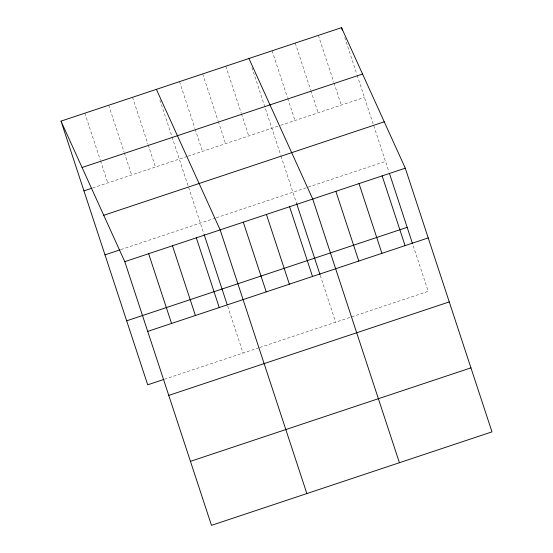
<?xml version="1.0" encoding="UTF-8"?>
<svg xmlns="http://www.w3.org/2000/svg" width="553" height="553" viewBox="0 0 553 553"><rect width="100%" height="100%" fill="white"/><g stroke="black" fill="none" stroke-linecap="round" stroke-linejoin="round"><path stroke-width="0.41" stroke-dasharray="2.77 2.07" d="M92.683 187.944L187.287 156.416M188.089 156.153L279.853 125.572M280.654 125.303L364.441 97.383M120.879 249.569L215.518 218.034M216.313 217.764L385.482 161.386M164.4 379.261L259.039 347.719M259.841 347.457L428.209 291.341L412.835 244.571M344.747 37.493L356.885 74.413M357.155 75.229L388.966 171.969M318.369 35.364L333.749 82.121M334.019 82.943L341.298 105.091M295.233 43.072L310.606 89.835M310.876 90.657L318.155 112.805M272.09 50.786L287.463 97.549M287.733 98.365L295.019 120.519M251.912 67.521L280.779 155.31M281.048 156.133L296.664 203.635M320.27 275.415L335.643 322.192M225.811 66.208L241.184 112.971M241.454 113.794L248.732 135.941M202.668 73.922L218.041 120.685M218.311 121.501L225.589 143.656M179.525 81.637L194.898 128.393M195.168 129.215L202.453 151.363M159.893 100.01L171.755 136.107M172.024 136.93L203.836 233.67M227.705 306.265L243.078 353.035M132.54 97.293L147.914 144.05M148.183 144.872L155.469 167.02M108.699 105.236L124.072 151.999M124.342 152.815L131.628 174.969M84.858 113.185L100.231 159.941M100.501 160.764L107.78 182.912"/><path stroke-width="0.83" d="M61.017 121.128L341.512 27.65L405.287 168.181L491.983 431.872L211.488 525.35L124.791 261.659L61.017 121.128L147.713 384.819L163.605 379.524M82.058 167.504L362.561 74.026M83.938 190.861L91.888 188.214M103.743 215.283L384.245 121.805M104.987 254.864L120.084 249.832M124.791 261.659L405.287 168.181M126.665 320.816L407.167 227.338M147.713 331.385L428.216 237.908M168.762 395.395L449.257 301.917M190.439 461.34L470.942 367.863M248.947 58.5L312.721 199.025L399.418 462.723M156.381 89.344L220.156 229.875L306.86 493.566M341.512 27.65L342.321 30.111M389.499 173.601L412.566 243.749M382.144 175.889L405.072 245.622M359.008 183.603L381.929 253.336M335.865 191.317L358.793 261.044M296.664 203.635L320 274.592M289.585 206.739L312.507 276.472M266.442 214.453L289.364 284.18M243.299 222.161L266.228 291.894M204.105 234.479L227.165 304.62M196.315 237.818L219.244 307.551M172.474 245.767L195.403 315.493M148.633 253.709L171.554 323.443"/></g></svg>
